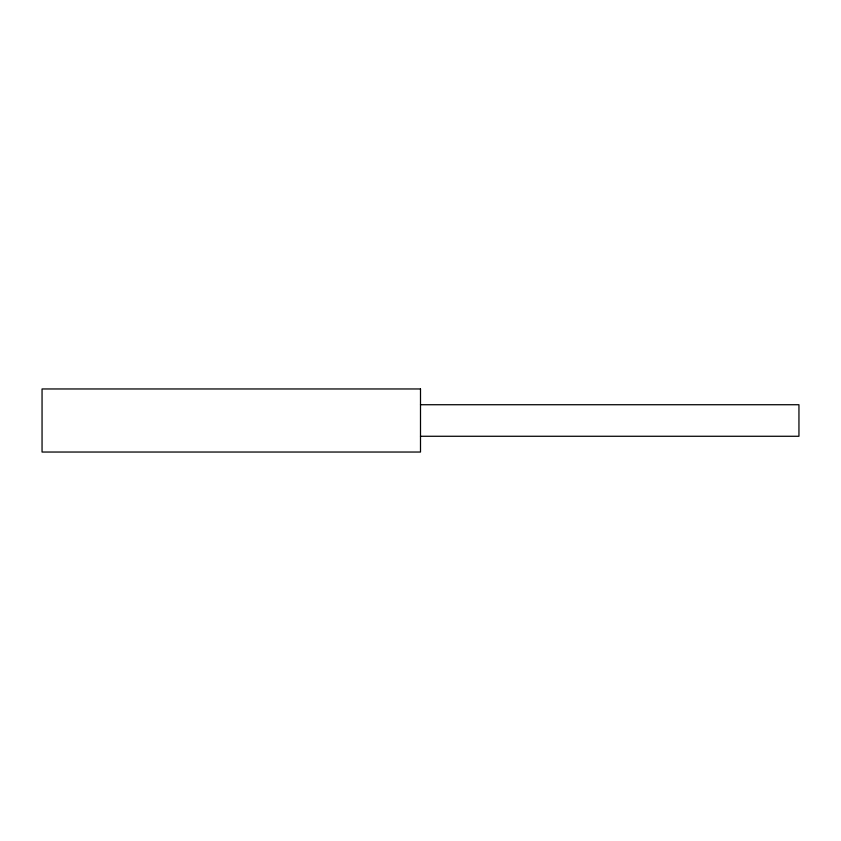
<?xml version="1.0" encoding="UTF-8"?>
<svg xmlns="http://www.w3.org/2000/svg" width="841" height="841" viewBox="0 0 841 841"><rect width="100%" height="100%" fill="white"/><g stroke="black" fill="none" stroke-linecap="round" stroke-linejoin="round"><path stroke-width="1.26" d="M420.5 404.731L798.95 404.731L798.95 436.269L420.5 436.269M420.5 388.963L42.05 388.963L42.05 452.038L420.5 452.038L420.5 388.963"/></g></svg>
